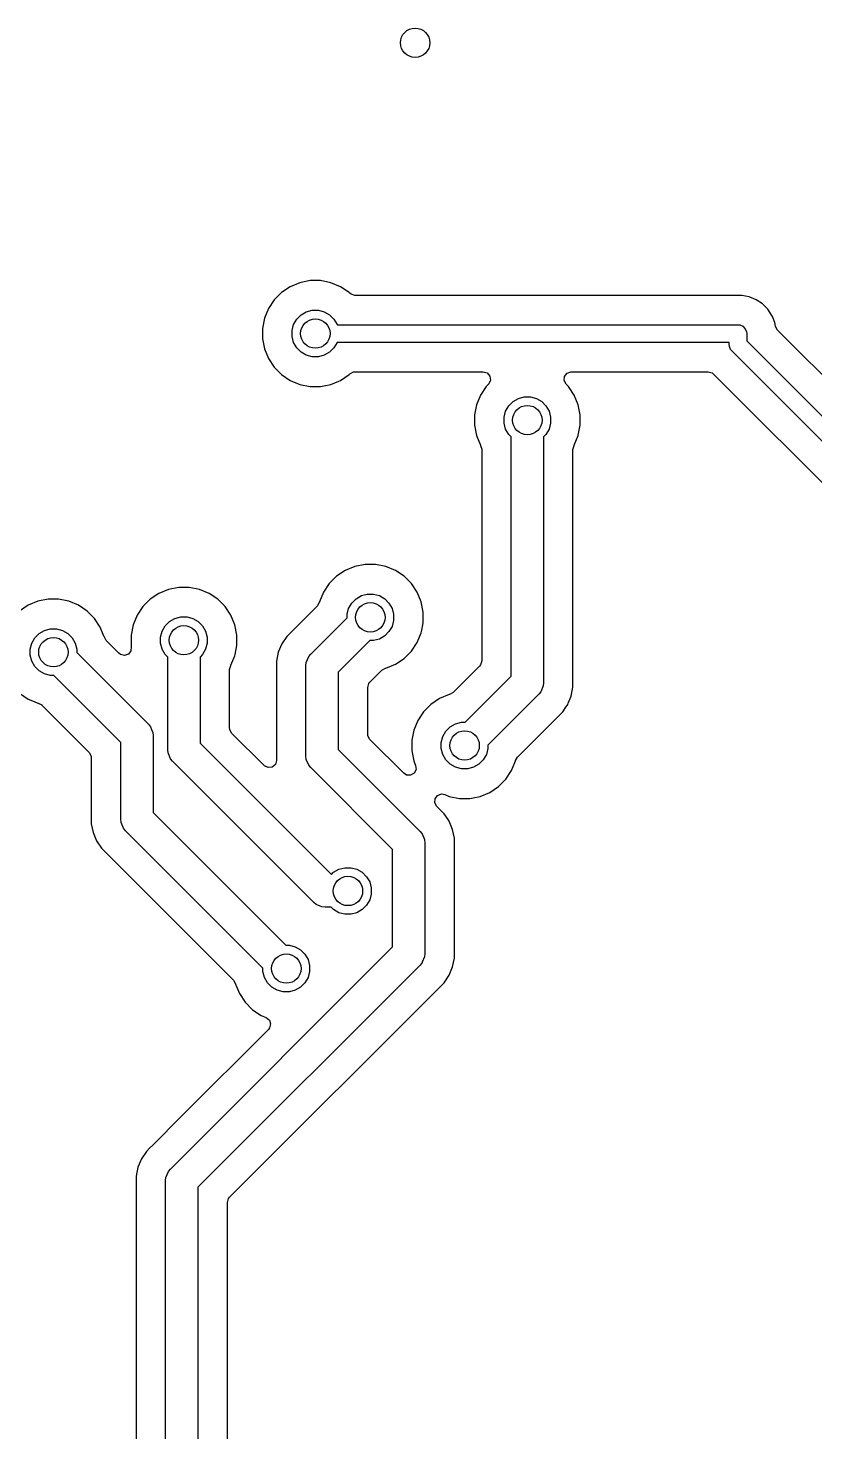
# Model space of a CAD drawing. Extents: x 4.04 to 7.78, y -5.37 to -0.87.
# Drawn here: x 6.001 to 6.528, y -3.521 to -2.58 of the extents above; entities that cross this region are included whole.
import ezdxf

# ---------------------------------------------------------------- set-up
doc = ezdxf.new("R2010")
doc.units = 0
doc.header["$MEASUREMENT"] = 0
doc.layers.add('BLACK', color=7, linetype='CONTINUOUS')

msp = doc.modelspace()

# ---------------------------------------------------------------- linework, layer by layer
at = {"layer": 'BLACK', "linetype": 'CONTINUOUS'}
for p, q in [((6.17636, -2.75343), (6.17055, -2.75731)), ((6.18281, -2.75076), (6.17636, -2.75343)), ((6.17636, -2.75343), (6.17636, -2.75343)), ((6.18966, -2.7494), (6.18281, -2.75076)), ((6.18281, -2.75076), (6.18281, -2.75076)), ((6.19664, -2.7494), (6.18966, -2.7494)), ((6.18966, -2.7494), (6.18966, -2.7494)), ((6.20349, -2.75076), (6.19664, -2.7494)), ((6.19664, -2.7494), (6.19664, -2.7494)), ((6.20994, -2.75343), (6.20349, -2.75076)), ((6.20349, -2.75076), (6.20349, -2.75076)), ((6.21575, -2.75731), (6.20994, -2.75343)), ((6.20994, -2.75343), (6.20994, -2.75343)), ((6.16561, -2.76225), (6.16173, -2.76806)), ((6.17055, -2.75731), (6.16561, -2.76225)), ((6.16561, -2.76225), (6.16561, -2.76225)), ((6.17055, -2.75731), (6.17055, -2.75731)), ((6.21625, -2.75781), (6.21575, -2.75731)), ((6.21575, -2.75731), (6.21575, -2.75731)), ((6.21706, -2.75847), (6.21625, -2.75781)), ((6.2197, -2.75924), (6.21706, -2.75847)), ((6.47874, -2.75924), (6.2197, -2.75924)), ((6.48369, -2.76022), (6.47874, -2.75924)), ((6.47874, -2.75924), (6.47874, -2.75924)), ((6.48835, -2.76215), (6.48369, -2.76022)), ((6.48369, -2.76022), (6.48369, -2.76022)), ((6.48835, -2.76216), (6.48835, -2.76215)), ((6.49255, -2.76496), (6.48835, -2.76216)), ((6.49611, -2.76852), (6.49255, -2.76496)), ((6.49255, -2.76496), (6.49255, -2.76496)), ((6.15906, -2.77451), (6.1577, -2.78136)), ((6.16173, -2.76806), (6.15906, -2.77451)), ((6.15906, -2.77451), (6.15906, -2.77451)), ((6.16173, -2.76806), (6.16173, -2.76806)), ((6.18066, -2.77526), (6.18356, -2.77236)), ((6.18356, -2.77236), (6.18712, -2.7703)), ((6.18712, -2.7703), (6.19109, -2.76924)), ((6.19109, -2.76924), (6.19521, -2.76924)), ((6.19521, -2.76924), (6.19918, -2.7703)), ((6.19918, -2.7703), (6.20274, -2.77236)), ((6.20274, -2.77236), (6.20564, -2.77526)), ((6.49892, -2.77272), (6.49611, -2.76852)), ((6.49611, -2.76852), (6.49611, -2.76852)), ((6.49924, -2.77349), (6.49892, -2.77272)), ((6.49892, -2.77272), (6.49892, -2.77272)), ((6.50085, -2.77738), (6.49924, -2.77349)), ((6.1577, -2.78136), (6.1577, -2.78834)), ((6.17754, -2.78279), (6.1786, -2.77882)), ((6.17754, -2.78691), (6.17754, -2.78279)), ((6.1786, -2.77882), (6.18066, -2.77526)), ((6.20564, -2.77526), (6.2077, -2.77882)), ((6.2077, -2.77882), (6.20773, -2.77894)), ((6.20773, -2.77894), (6.47622, -2.77894)), ((6.47622, -2.77894), (6.47737, -2.77906)), ((6.47737, -2.77906), (6.4795, -2.77994)), ((6.4795, -2.77994), (6.48113, -2.78157)), ((6.48113, -2.78157), (6.48201, -2.7837)), ((6.48201, -2.7837), (6.48213, -2.78485)), ((6.50137, -2.77999), (6.50085, -2.77738)), ((6.50138, -2.78007), (6.50137, -2.77999)), ((6.5027, -2.78248), (6.50138, -2.78007)), ((6.6009, -2.88068), (6.5027, -2.78248)), ((6.1577, -2.78834), (6.15906, -2.79519)), ((6.1786, -2.79088), (6.17754, -2.78691)), ((6.18066, -2.79444), (6.1786, -2.79088)), ((6.2077, -2.79088), (6.20564, -2.79444)), ((6.20773, -2.79076), (6.2077, -2.79088)), ((6.47031, -2.79076), (6.20773, -2.79076)), ((6.47031, -2.79222), (6.47031, -2.79076)), ((6.47043, -2.79337), (6.47031, -2.79222)), ((6.47051, -2.79358), (6.47043, -2.79337)), ((6.47131, -2.7955), (6.47051, -2.79358)), ((6.48213, -2.78485), (6.48213, -2.78977)), ((6.48213, -2.78977), (7.009, -3.31664)), ((6.15906, -2.79519), (6.15906, -2.79519)), ((6.15906, -2.79519), (6.16173, -2.80164)), ((6.16173, -2.80164), (6.16173, -2.80164)), ((6.16173, -2.80164), (6.16561, -2.80745)), ((6.18356, -2.79734), (6.18066, -2.79444)), ((6.18712, -2.7994), (6.18356, -2.79734)), ((6.19109, -2.80046), (6.18712, -2.7994)), ((6.19521, -2.80046), (6.19109, -2.80046)), ((6.19918, -2.7994), (6.19521, -2.80046)), ((6.20274, -2.79734), (6.19918, -2.7994)), ((6.20564, -2.79444), (6.20274, -2.79734)), ((6.47204, -2.7964), (6.47131, -2.7955)), ((7.00064, -3.325), (6.47204, -2.7964)), ((6.16561, -2.80745), (6.16561, -2.80745)), ((6.16561, -2.80745), (6.17055, -2.81239)), ((6.17055, -2.81239), (6.17055, -2.81239)), ((6.17055, -2.81239), (6.17636, -2.81627)), ((6.20994, -2.81627), (6.21575, -2.81239)), ((6.21575, -2.81239), (6.21625, -2.81189)), ((6.21575, -2.81239), (6.21575, -2.81239)), ((6.21625, -2.81189), (6.21866, -2.81057)), ((6.21866, -2.81057), (6.2197, -2.81046)), ((6.2197, -2.81046), (6.30562, -2.81046)), ((6.30562, -2.81046), (6.30825, -2.81124)), ((6.30825, -2.81124), (6.31006, -2.81331)), ((6.36011, -2.81364), (6.36176, -2.81143)), ((6.36176, -2.81143), (6.36434, -2.81047)), ((6.36434, -2.81047), (6.36468, -2.81046)), ((6.36468, -2.81046), (6.45622, -2.81046)), ((6.45622, -2.81046), (6.45886, -2.81124)), ((6.45886, -2.81124), (6.45967, -2.81189)), ((6.45967, -2.81189), (6.93641, -3.28863)), ((6.17636, -2.81627), (6.17636, -2.81627)), ((6.17636, -2.81627), (6.1812, -2.81827)), ((6.1812, -2.81827), (6.18281, -2.81894)), ((6.18281, -2.81894), (6.18281, -2.81894)), ((6.18281, -2.81894), (6.18281, -2.81894)), ((6.18281, -2.81894), (6.18966, -2.8203)), ((6.18966, -2.8203), (6.18966, -2.8203)), ((6.18966, -2.8203), (6.18966, -2.8203)), ((6.18966, -2.8203), (6.19664, -2.8203)), ((6.19664, -2.8203), (6.19892, -2.81985)), ((6.19664, -2.8203), (6.19664, -2.8203)), ((6.19892, -2.81985), (6.20349, -2.81894)), ((6.20349, -2.81894), (6.209, -2.81666)), ((6.20349, -2.81894), (6.20349, -2.81894)), ((6.20349, -2.81894), (6.20349, -2.81894)), ((6.209, -2.81666), (6.20994, -2.81627)), ((6.20994, -2.81627), (6.20994, -2.81627)), ((6.20994, -2.81627), (6.20994, -2.81627)), ((6.30761, -2.82025), (6.30373, -2.82606)), ((6.30907, -2.81879), (6.30761, -2.82025)), ((6.30761, -2.82025), (6.30761, -2.82025)), ((6.30931, -2.81854), (6.30907, -2.81879)), ((6.31045, -2.81604), (6.30931, -2.81854)), ((6.31006, -2.81331), (6.31045, -2.81604)), ((6.35991, -2.81638), (6.36011, -2.81364)), ((6.36123, -2.81879), (6.35991, -2.81638)), ((6.36269, -2.82025), (6.36123, -2.81879)), ((6.36657, -2.82606), (6.36269, -2.82025)), ((6.36269, -2.82025), (6.36269, -2.82025)), ((6.30373, -2.82606), (6.30106, -2.83251)), ((6.30373, -2.82606), (6.30373, -2.82606)), ((6.32266, -2.83326), (6.32556, -2.83036)), ((6.32556, -2.83036), (6.32912, -2.8283)), ((6.32912, -2.8283), (6.33309, -2.82724)), ((6.33309, -2.82724), (6.33721, -2.82724)), ((6.33721, -2.82724), (6.34118, -2.8283)), ((6.34118, -2.8283), (6.34474, -2.83036)), ((6.34474, -2.83036), (6.34764, -2.83326)), ((6.36924, -2.83251), (6.36657, -2.82606)), ((6.36657, -2.82606), (6.36657, -2.82606)), ((6.30106, -2.83251), (6.2997, -2.83936)), ((6.2997, -2.83936), (6.2997, -2.84634)), ((6.30106, -2.83251), (6.30106, -2.83251)), ((6.31954, -2.84079), (6.3206, -2.83682)), ((6.3206, -2.83682), (6.32266, -2.83326)), ((6.34764, -2.83326), (6.3497, -2.83682)), ((6.3497, -2.83682), (6.35076, -2.84079)), ((6.3706, -2.83936), (6.36924, -2.83251)), ((6.36924, -2.83251), (6.36924, -2.83251)), ((6.3706, -2.84634), (6.3706, -2.83936)), ((6.3706, -2.83936), (6.3706, -2.83936)), ((6.2997, -2.84634), (6.30106, -2.85319)), ((6.31954, -2.84491), (6.31954, -2.84079)), ((6.3206, -2.84888), (6.31954, -2.84491)), ((6.32266, -2.85244), (6.3206, -2.84888)), ((6.3497, -2.84888), (6.34764, -2.85244)), ((6.35076, -2.84491), (6.3497, -2.84888)), ((6.35076, -2.84079), (6.35076, -2.84491)), ((6.36927, -2.85303), (6.3706, -2.84634)), ((6.3706, -2.84634), (6.3706, -2.84634)), ((6.30106, -2.85319), (6.30106, -2.85319)), ((6.30106, -2.85319), (6.30373, -2.85964)), ((6.32432, -2.8541), (6.32266, -2.85244)), ((6.32432, -3.01437), (6.32432, -2.8541)), ((6.34764, -2.85244), (6.34598, -2.8541)), ((6.34598, -2.8541), (6.34598, -3.01885)), ((6.36657, -2.85964), (6.36924, -2.85319)), ((6.36924, -2.85319), (6.36927, -2.85303)), ((6.30373, -2.85964), (6.30373, -2.85964)), ((6.30373, -2.85964), (6.3038, -2.85974)), ((6.3038, -2.85974), (6.30381, -2.8598)), ((6.30381, -2.8598), (6.30384, -2.85986)), ((6.30384, -2.85986), (6.30383, -2.85986)), ((6.30383, -2.85986), (6.30462, -2.86236)), ((6.30462, -2.86236), (6.30462, -2.86245)), ((6.30462, -2.86245), (6.30462, -3.00418)), ((6.36568, -2.86245), (6.36646, -2.85981)), ((6.36568, -3.01584), (6.36568, -2.86245)), ((6.36646, -2.85981), (6.3665, -2.85974)), ((6.3665, -2.85974), (6.36651, -2.85974)), ((6.36651, -2.85974), (6.36657, -2.85964)), ((6.21321, -2.94358), (6.2074, -2.94746)), ((6.21966, -2.94091), (6.21321, -2.94358)), ((6.21321, -2.94358), (6.21321, -2.94358)), ((6.22651, -2.93955), (6.21966, -2.94091)), ((6.21966, -2.94091), (6.21966, -2.94091)), ((6.23349, -2.93955), (6.22651, -2.93955)), ((6.22651, -2.93955), (6.22651, -2.93955)), ((6.24034, -2.94091), (6.23349, -2.93955)), ((6.23349, -2.93955), (6.23349, -2.93955)), ((6.24679, -2.94358), (6.24034, -2.94091)), ((6.24034, -2.94091), (6.24034, -2.94091)), ((6.2526, -2.94746), (6.24679, -2.94358)), ((6.24679, -2.94358), (6.24679, -2.94358)), ((6.20246, -2.9524), (6.19858, -2.95821)), ((6.2074, -2.94746), (6.20246, -2.9524)), ((6.20246, -2.9524), (6.20246, -2.9524)), ((6.2074, -2.94746), (6.2074, -2.94746)), ((6.25754, -2.9524), (6.2526, -2.94746)), ((6.2526, -2.94746), (6.2526, -2.94746)), ((6.26142, -2.95821), (6.25754, -2.9524)), ((6.25754, -2.9524), (6.25754, -2.9524)), ((6.01422, -2.96289), (6.00738, -2.96426)), ((6.02121, -2.96289), (6.01422, -2.96289)), ((6.01422, -2.96289), (6.01422, -2.96289)), ((6.02806, -2.96426), (6.02121, -2.96289)), ((6.02121, -2.96289), (6.02121, -2.96289)), ((6.08255, -2.96281), (6.07761, -2.96775)), ((6.08836, -2.95893), (6.08255, -2.96281)), ((6.08255, -2.96281), (6.08255, -2.96281)), ((6.09481, -2.95626), (6.08836, -2.95893)), ((6.08836, -2.95893), (6.08836, -2.95893)), ((6.10166, -2.95489), (6.09481, -2.95626)), ((6.09481, -2.95626), (6.09481, -2.95626)), ((6.10864, -2.95489), (6.10166, -2.95489)), ((6.10166, -2.95489), (6.10166, -2.95489)), ((6.11549, -2.95626), (6.10864, -2.95489)), ((6.10864, -2.95489), (6.10864, -2.95489)), ((6.12194, -2.95893), (6.11549, -2.95626)), ((6.11549, -2.95626), (6.11549, -2.95626)), ((6.12775, -2.96281), (6.12194, -2.95893)), ((6.12194, -2.95893), (6.12194, -2.95893)), ((6.13269, -2.96775), (6.12775, -2.96281)), ((6.12775, -2.96281), (6.12775, -2.96281)), ((6.19858, -2.95821), (6.19591, -2.96466)), ((6.19858, -2.95821), (6.19858, -2.95821)), ((6.21751, -2.96541), (6.22041, -2.96251)), ((6.22041, -2.96251), (6.22397, -2.96045)), ((6.22397, -2.96045), (6.22794, -2.95939)), ((6.22794, -2.95939), (6.23206, -2.95939)), ((6.23206, -2.95939), (6.23603, -2.96045)), ((6.23603, -2.96045), (6.23959, -2.96251)), ((6.23959, -2.96251), (6.24249, -2.96541)), ((6.26409, -2.96466), (6.26142, -2.95821)), ((6.26142, -2.95821), (6.26142, -2.95821)), ((6.00092, -2.96693), (5.99512, -2.97081)), ((6.00738, -2.96426), (6.00092, -2.96693)), ((6.00092, -2.96693), (6.00092, -2.96693)), ((6.00738, -2.96426), (6.00738, -2.96426)), ((6.03451, -2.96693), (6.02806, -2.96426)), ((6.02806, -2.96426), (6.02806, -2.96426)), ((6.04032, -2.97081), (6.03451, -2.96693)), ((6.03451, -2.96693), (6.03451, -2.96693)), ((6.04525, -2.97575), (6.04032, -2.97081)), ((6.04032, -2.97081), (6.04032, -2.97081)), ((6.07761, -2.96775), (6.07373, -2.97355)), ((6.07761, -2.96775), (6.07761, -2.96775)), ((6.13657, -2.97355), (6.13269, -2.96775)), ((6.13269, -2.96775), (6.13269, -2.96775)), ((6.19031, -2.97151), (6.17825, -2.98357)), ((6.19455, -2.96727), (6.19031, -2.97151)), ((6.19461, -2.96721), (6.19455, -2.96727)), ((6.19583, -2.96488), (6.19461, -2.96721)), ((6.19584, -2.96489), (6.19583, -2.96488)), ((6.19586, -2.96482), (6.19584, -2.96489)), ((6.19589, -2.96477), (6.19586, -2.96482)), ((6.19591, -2.96466), (6.19589, -2.96477)), ((6.19591, -2.96466), (6.19591, -2.96466)), ((6.21439, -2.97294), (6.21545, -2.96897)), ((6.21545, -2.96897), (6.21751, -2.96541)), ((6.24249, -2.96541), (6.24455, -2.96897)), ((6.24455, -2.96897), (6.24561, -2.97294)), ((6.26545, -2.97151), (6.26409, -2.96466)), ((6.26409, -2.96466), (6.26409, -2.96466)), ((6.26545, -2.97849), (6.26545, -2.97151)), ((6.26545, -2.97151), (6.26545, -2.97151)), ((6.26545, -2.97151), (6.26545, -2.97151)), ((6.04913, -2.98155), (6.04525, -2.97575)), ((6.04525, -2.97575), (6.04525, -2.97575)), ((6.05003, -2.98371), (6.04913, -2.98155)), ((6.04913, -2.98155), (6.04913, -2.98155)), ((6.07106, -2.98001), (6.0697, -2.98685)), ((6.07373, -2.97355), (6.07106, -2.98001)), ((6.07106, -2.98001), (6.07106, -2.98001)), ((6.07373, -2.97355), (6.07373, -2.97355)), ((6.0906, -2.98432), (6.09266, -2.98076)), ((6.09266, -2.98076), (6.09556, -2.97785)), ((6.09556, -2.97785), (6.09912, -2.9758)), ((6.09912, -2.9758), (6.10309, -2.97473)), ((6.10309, -2.97473), (6.10721, -2.97473)), ((6.10721, -2.97473), (6.11118, -2.9758)), ((6.11118, -2.9758), (6.11474, -2.97785)), ((6.11474, -2.97785), (6.11764, -2.98076)), ((6.11764, -2.98076), (6.1197, -2.98432)), ((6.13924, -2.98001), (6.13657, -2.97355)), ((6.13657, -2.97355), (6.13657, -2.97355)), ((6.1406, -2.98685), (6.13924, -2.98001)), ((6.13924, -2.98001), (6.13924, -2.98001)), ((6.19006, -2.99963), (6.21439, -2.9753)), ((6.21439, -2.9753), (6.21439, -2.97294)), ((6.24455, -2.98103), (6.24249, -2.98459)), ((6.24561, -2.97706), (6.24455, -2.98103)), ((6.24561, -2.97294), (6.24561, -2.97706)), ((6.26444, -2.98357), (6.26515, -2.98001)), ((6.26515, -2.98001), (6.26545, -2.97849)), ((6.00317, -2.99232), (6.00522, -2.98876)), ((6.00522, -2.98876), (6.00813, -2.98585)), ((6.00813, -2.98585), (6.01169, -2.9838)), ((6.01169, -2.9838), (6.01566, -2.98273)), ((6.01566, -2.98273), (6.01977, -2.98273)), ((6.01977, -2.98273), (6.02374, -2.9838)), ((6.02374, -2.9838), (6.0273, -2.98585)), ((6.0273, -2.98585), (6.03021, -2.98876)), ((6.03021, -2.98876), (6.03227, -2.99232)), ((6.05181, -2.98801), (6.05003, -2.98371)), ((6.05183, -2.98812), (6.05181, -2.98801)), ((6.05181, -2.98801), (6.05181, -2.98801)), ((6.05181, -2.98801), (6.05181, -2.98801)), ((6.05185, -2.9882), (6.05183, -2.98812)), ((6.05317, -2.99062), (6.05185, -2.9882)), ((6.06162, -2.99907), (6.05317, -2.99062)), ((6.0697, -2.98685), (6.0697, -2.99384)), ((6.08954, -2.98829), (6.0906, -2.98432)), ((6.08954, -2.9924), (6.08954, -2.98829)), ((6.1197, -2.98432), (6.12076, -2.98829)), ((6.12076, -2.98829), (6.12076, -2.9924)), ((6.1406, -2.99384), (6.1406, -2.98685)), ((6.1406, -2.98685), (6.1406, -2.98685)), ((6.174, -2.98782), (6.17066, -2.99282)), ((6.17648, -2.98534), (6.174, -2.98782)), ((6.17825, -2.98357), (6.17648, -2.98534)), ((6.2297, -2.99061), (6.20854, -3.01177)), ((6.23206, -2.99061), (6.2297, -2.99061)), ((6.23603, -2.98955), (6.23206, -2.99061)), ((6.23959, -2.98749), (6.23603, -2.98955)), ((6.24249, -2.98459), (6.23959, -2.98749)), ((6.26142, -2.99179), (6.26409, -2.98534)), ((6.26409, -2.98534), (6.26444, -2.98357)), ((6.0021, -2.99629), (6.00317, -2.99232)), ((6.0021, -3.0004), (6.0021, -2.99629)), ((6.00317, -3.00437), (6.0021, -3.0004)), ((6.03227, -2.99232), (6.03333, -2.99629)), ((6.03333, -2.99629), (6.03333, -2.99865)), ((6.03333, -2.99865), (6.08131, -3.04663)), ((6.06266, -2.99986), (6.06162, -2.99907)), ((6.06534, -3.0005), (6.06266, -2.99986)), ((6.06793, -2.99958), (6.06534, -3.0005)), ((6.06962, -2.99741), (6.06793, -2.99958)), ((6.06986, -2.99467), (6.06962, -2.99741)), ((6.0697, -2.99384), (6.06986, -2.99467)), ((6.0906, -2.99637), (6.08954, -2.9924)), ((6.09266, -2.99993), (6.0906, -2.99637)), ((6.09432, -3.0016), (6.09266, -2.99993)), ((6.11764, -2.99993), (6.11598, -3.0016)), ((6.1197, -2.99637), (6.11764, -2.99993)), ((6.12076, -2.9924), (6.1197, -2.99637)), ((6.13924, -3.00069), (6.1394, -2.99986)), ((6.1394, -2.99986), (6.1406, -2.99384)), ((6.1406, -2.99384), (6.1406, -2.99384)), ((6.16836, -2.99838), (6.16719, -3.00428)), ((6.17066, -2.99282), (6.16836, -2.99838)), ((6.16836, -2.99838), (6.16836, -2.99838)), ((6.17066, -2.99282), (6.17066, -2.99282)), ((6.18871, -3.00127), (6.19006, -2.99963)), ((6.2526, -3.00254), (6.25754, -2.9976)), ((6.25754, -2.9976), (6.26142, -2.99179)), ((6.00522, -3.00793), (6.00317, -3.00437)), ((6.00813, -3.01084), (6.00522, -3.00793)), ((6.09432, -3.06378), (6.09432, -3.0016)), ((6.11598, -3.0016), (6.11598, -3.05929)), ((6.13568, -3.00995), (6.13646, -3.00731)), ((6.13568, -3.04911), (6.13568, -3.00995)), ((6.13646, -3.00731), (6.1365, -3.00723)), ((6.1365, -3.00723), (6.13651, -3.00723)), ((6.13651, -3.00723), (6.13657, -3.00714)), ((6.13657, -3.00714), (6.13924, -3.00069)), ((6.16719, -3.00428), (6.16719, -3.07085)), ((6.18689, -3.00728), (6.1871, -3.00517)), ((6.18689, -3.06805), (6.18689, -3.00728)), ((6.1871, -3.00517), (6.18871, -3.00127)), ((6.23773, -3.01045), (6.24014, -3.00913)), ((6.24014, -3.00913), (6.24023, -3.00911)), ((6.24023, -3.00911), (6.24034, -3.00909)), ((6.24034, -3.00909), (6.24679, -3.00642)), ((6.24679, -3.00642), (6.2526, -3.00254)), ((6.30319, -3.00763), (6.28542, -3.0254)), ((6.30384, -3.00682), (6.30319, -3.00763)), ((6.30462, -3.00418), (6.30384, -3.00682)), ((6.01169, -3.0129), (6.00813, -3.01084)), ((6.01566, -3.01396), (6.01169, -3.0129)), ((6.01802, -3.01396), (6.01566, -3.01396)), ((6.06283, -3.05877), (6.01802, -3.01396)), ((6.20854, -3.01177), (6.20854, -3.06356)), ((6.22825, -3.02195), (6.22902, -3.01931)), ((6.22902, -3.01931), (6.22968, -3.0185)), ((6.22968, -3.0185), (6.23304, -3.01514)), ((6.23304, -3.01514), (6.23773, -3.01045)), ((6.29345, -3.04524), (6.32432, -3.01437)), ((6.34598, -3.01885), (6.34577, -3.02096)), ((6.36568, -3.02186), (6.36568, -3.01584)), ((5.99512, -3.02588), (6.00092, -3.02976)), ((6.22825, -3.05338), (6.22825, -3.02195)), ((6.28281, -3.02676), (6.27636, -3.02943)), ((6.28292, -3.02674), (6.28281, -3.02676)), ((6.28281, -3.02676), (6.28281, -3.02676)), ((6.28301, -3.02672), (6.28292, -3.02674)), ((6.28542, -3.0254), (6.28301, -3.02672)), ((6.34281, -3.02651), (6.30876, -3.06055)), ((6.34415, -3.02487), (6.34281, -3.02651)), ((6.34577, -3.02096), (6.34415, -3.02487)), ((6.36254, -3.03252), (6.36451, -3.02776)), ((6.36451, -3.02776), (6.36568, -3.02186)), ((6.00092, -3.02976), (6.00092, -3.02976)), ((6.00092, -3.02976), (6.00479, -3.03137)), ((6.00479, -3.03137), (6.00738, -3.03244)), ((6.00738, -3.03244), (6.00738, -3.03244)), ((6.00738, -3.03244), (6.00738, -3.03244)), ((6.00738, -3.03244), (6.00749, -3.03246)), ((6.00749, -3.03246), (6.00754, -3.03249)), ((6.00754, -3.03249), (6.0076, -3.03251)), ((6.0076, -3.03251), (6.0076, -3.03252)), ((6.0076, -3.03252), (6.00992, -3.03373)), ((6.00992, -3.03373), (6.00999, -3.0338)), ((6.00999, -3.0338), (6.04169, -3.0655)), ((6.26561, -3.03825), (6.26173, -3.04406)), ((6.27055, -3.03331), (6.26561, -3.03825)), ((6.26561, -3.03825), (6.26561, -3.03825)), ((6.27636, -3.02943), (6.27055, -3.03331)), ((6.27055, -3.03331), (6.27055, -3.03331)), ((6.27636, -3.02943), (6.27636, -3.02943)), ((6.35886, -3.03831), (6.36055, -3.0358)), ((6.36055, -3.0358), (6.36221, -3.03331)), ((6.36221, -3.03331), (6.36254, -3.03252)), ((6.08131, -3.04663), (6.08266, -3.04827)), ((6.26173, -3.04406), (6.25906, -3.05051)), ((6.26173, -3.04406), (6.26173, -3.04406)), ((6.28356, -3.04836), (6.28712, -3.0463)), ((6.28712, -3.0463), (6.29109, -3.04524)), ((6.29109, -3.04524), (6.29345, -3.04524)), ((6.3286, -3.06858), (6.35886, -3.03831)), ((6.08266, -3.04827), (6.08343, -3.05015)), ((6.08343, -3.05015), (6.08427, -3.05217)), ((6.08427, -3.05217), (6.08448, -3.05428)), ((6.08448, -3.05428), (6.08448, -3.1058)), ((6.13579, -3.05015), (6.13568, -3.04911)), ((6.13711, -3.05256), (6.13579, -3.05015)), ((6.15885, -3.0743), (6.13711, -3.05256)), ((6.22836, -3.05442), (6.22825, -3.05338)), ((6.22968, -3.05683), (6.22836, -3.05442)), ((6.25233, -3.07948), (6.22968, -3.05683)), ((6.25906, -3.05051), (6.2577, -3.05736)), ((6.25906, -3.05051), (6.25906, -3.05051)), ((6.27754, -3.05879), (6.2786, -3.05482)), ((6.2786, -3.05482), (6.28066, -3.05126)), ((6.28066, -3.05126), (6.28356, -3.04836)), ((6.04169, -3.0655), (6.04301, -3.06791)), ((6.06283, -3.11028), (6.06283, -3.05877)), ((6.09453, -3.06589), (6.09432, -3.06378)), ((6.09615, -3.06979), (6.09453, -3.06589)), ((6.11598, -3.05929), (6.20397, -3.14729)), ((6.20854, -3.06356), (6.26337, -3.11839)), ((6.2577, -3.05736), (6.2577, -3.06434)), ((6.2577, -3.06434), (6.25906, -3.07119)), ((6.27754, -3.06291), (6.27754, -3.05879)), ((6.2786, -3.06688), (6.27754, -3.06291)), ((6.30876, -3.06291), (6.3077, -3.06688)), ((6.30876, -3.06055), (6.30876, -3.06291)), ((6.04301, -3.06791), (6.04312, -3.06895)), ((6.04312, -3.06895), (6.04312, -3.11329)), ((6.09749, -3.07144), (6.09615, -3.06979)), ((6.19206, -3.166), (6.09749, -3.07144)), ((6.15911, -3.07454), (6.15885, -3.0743)), ((6.16161, -3.07568), (6.15911, -3.07454)), ((6.16433, -3.07529), (6.16161, -3.07568)), ((6.16641, -3.07349), (6.16433, -3.07529)), ((6.16719, -3.07085), (6.16641, -3.07349)), ((6.1871, -3.07016), (6.18689, -3.06805)), ((6.18871, -3.07406), (6.1871, -3.07016)), ((6.19006, -3.0757), (6.18871, -3.07406)), ((6.24489, -3.13053), (6.19006, -3.0757)), ((6.25906, -3.07119), (6.25906, -3.07119)), ((6.25906, -3.07119), (6.25906, -3.07119)), ((6.25906, -3.07119), (6.25936, -3.07192)), ((6.25936, -3.07192), (6.26029, -3.07416)), ((6.26029, -3.07416), (6.26058, -3.07689)), ((6.28066, -3.07044), (6.2786, -3.06688)), ((6.28356, -3.07334), (6.28066, -3.07044)), ((6.28712, -3.0754), (6.28356, -3.07334)), ((6.29109, -3.07646), (6.28712, -3.0754)), ((6.29918, -3.0754), (6.29521, -3.07646)), ((6.30274, -3.07334), (6.29918, -3.0754)), ((6.30564, -3.07044), (6.30274, -3.07334)), ((6.3077, -3.06688), (6.30564, -3.07044)), ((6.32457, -3.07764), (6.32676, -3.07235)), ((6.32676, -3.07235), (6.32724, -3.07119)), ((6.32724, -3.07119), (6.32726, -3.07108)), ((6.32724, -3.07119), (6.32724, -3.07119)), ((6.32724, -3.07119), (6.32724, -3.07119)), ((6.32726, -3.07108), (6.32729, -3.07103)), ((6.32729, -3.07103), (6.32731, -3.07096)), ((6.32731, -3.07096), (6.32732, -3.07097)), ((6.32732, -3.07097), (6.32854, -3.06864)), ((6.32854, -3.06864), (6.3286, -3.06858)), ((6.25424, -3.08066), (6.25233, -3.07948)), ((6.25699, -3.08076), (6.25424, -3.08066)), ((6.25935, -3.07935), (6.25699, -3.08076)), ((6.26058, -3.07689), (6.25935, -3.07935)), ((6.29521, -3.07646), (6.29109, -3.07646)), ((6.31575, -3.08839), (6.32069, -3.08345)), ((6.32069, -3.08345), (6.32457, -3.07764)), ((6.2734, -3.09652), (6.27505, -3.09431)), ((6.27505, -3.09431), (6.27763, -3.09335)), ((6.27763, -3.09335), (6.27984, -3.09371)), ((6.27984, -3.09371), (6.28281, -3.09494)), ((6.30349, -3.09494), (6.30994, -3.09227)), ((6.30994, -3.09227), (6.31575, -3.08839)), ((6.2732, -3.09926), (6.2734, -3.09652)), ((6.27452, -3.10167), (6.2732, -3.09926)), ((6.27943, -3.10658), (6.27452, -3.10167)), ((6.28281, -3.09494), (6.28281, -3.09494)), ((6.28281, -3.09494), (6.28281, -3.09494)), ((6.28281, -3.09494), (6.28966, -3.0963)), ((6.28966, -3.0963), (6.28966, -3.0963)), ((6.28966, -3.0963), (6.28966, -3.0963)), ((6.28966, -3.0963), (6.29664, -3.0963)), ((6.29664, -3.0963), (6.29892, -3.09585)), ((6.29664, -3.0963), (6.29664, -3.0963)), ((6.29892, -3.09585), (6.30349, -3.09494)), ((6.30349, -3.09494), (6.30349, -3.09494)), ((6.30349, -3.09494), (6.30349, -3.09494)), ((6.04312, -3.11329), (6.0443, -3.11919)), ((6.06303, -3.1124), (6.06283, -3.11028)), ((6.06465, -3.1163), (6.06303, -3.1124)), ((6.08448, -3.1058), (6.17341, -3.19473)), ((6.28206, -3.11052), (6.27943, -3.10658)), ((6.27943, -3.10658), (6.27943, -3.10658)), ((6.28277, -3.11159), (6.28206, -3.11052)), ((6.28507, -3.11714), (6.28277, -3.11159)), ((6.0443, -3.11919), (6.0443, -3.11919)), ((6.0443, -3.11919), (6.0466, -3.12475)), ((6.066, -3.11794), (6.06465, -3.1163)), ((6.1581, -3.21004), (6.066, -3.11794)), ((6.26337, -3.11839), (6.26472, -3.12003)), ((6.26472, -3.12003), (6.26634, -3.12394)), ((6.28625, -3.12304), (6.28507, -3.11714)), ((6.0466, -3.12475), (6.0466, -3.12475)), ((6.0466, -3.12475), (6.04994, -3.12975)), ((6.04994, -3.12975), (6.04994, -3.12975)), ((6.04994, -3.12975), (6.13827, -3.21808)), ((6.24489, -3.19586), (6.24489, -3.13053)), ((6.26634, -3.12394), (6.26654, -3.12605)), ((6.26654, -3.12605), (6.26654, -3.20035)), ((6.28625, -3.19734), (6.28625, -3.12304)), ((6.20397, -3.14729), (6.20541, -3.14585)), ((6.20541, -3.14585), (6.20897, -3.1438)), ((6.20897, -3.1438), (6.21294, -3.14273)), ((6.21294, -3.14273), (6.21706, -3.14273)), ((6.21706, -3.14273), (6.22103, -3.1438)), ((6.22103, -3.1438), (6.22459, -3.14585)), ((6.22459, -3.14585), (6.22749, -3.14876)), ((6.22749, -3.14876), (6.22955, -3.15232)), ((6.22955, -3.15232), (6.23061, -3.15629)), ((6.23061, -3.1604), (6.22955, -3.16437)), ((6.23061, -3.15629), (6.23061, -3.1604)), ((6.1937, -3.16735), (6.19206, -3.166)), ((6.1976, -3.16897), (6.1937, -3.16735)), ((6.19972, -3.16917), (6.1976, -3.16897)), ((6.20375, -3.16917), (6.19972, -3.16917)), ((6.20541, -3.17084), (6.20375, -3.16917)), ((6.22749, -3.16793), (6.22459, -3.17084)), ((6.22955, -3.16437), (6.22749, -3.16793)), ((6.20897, -3.1729), (6.20541, -3.17084)), ((6.21294, -3.17396), (6.20897, -3.1729)), ((6.21706, -3.17396), (6.21294, -3.17396)), ((6.22103, -3.1729), (6.21706, -3.17396)), ((6.22459, -3.17084), (6.22103, -3.1729)), ((6.09606, -3.34469), (6.24489, -3.19586)), ((6.17341, -3.19473), (6.17577, -3.19473)), ((6.17577, -3.19473), (6.17974, -3.1958)), ((6.17974, -3.1958), (6.1833, -3.19785)), ((6.1833, -3.19785), (6.18621, -3.20076)), ((6.28625, -3.20335), (6.28625, -3.19734)), ((6.18621, -3.20076), (6.18827, -3.20432)), ((6.18827, -3.20432), (6.18933, -3.20829)), ((6.26472, -3.20636), (6.26337, -3.208)), ((6.2648, -3.20616), (6.26472, -3.20636)), ((6.26634, -3.20246), (6.2648, -3.20616)), ((6.26654, -3.20035), (6.26634, -3.20246)), ((6.28507, -3.20925), (6.28625, -3.20335)), ((6.26337, -3.208), (6.11454, -3.35683)), ((6.1581, -3.2124), (6.1581, -3.21004)), ((6.15917, -3.21637), (6.1581, -3.2124)), ((6.16122, -3.21993), (6.15917, -3.21637)), ((6.18827, -3.21637), (6.18621, -3.21993)), ((6.18933, -3.2124), (6.18827, -3.21637)), ((6.18933, -3.20829), (6.18933, -3.2124)), ((6.27943, -3.21981), (6.28277, -3.21481)), ((6.28277, -3.21481), (6.28507, -3.20925)), ((6.13568, -3.36356), (6.27943, -3.21981)), ((6.13827, -3.21808), (6.13959, -3.22049)), ((6.13959, -3.22049), (6.1396, -3.22058)), ((6.1396, -3.22058), (6.13963, -3.22069)), ((6.13963, -3.22069), (6.13963, -3.22069)), ((6.13963, -3.22069), (6.1423, -3.22714)), ((6.16413, -3.22284), (6.16122, -3.21993)), ((6.16769, -3.2249), (6.16413, -3.22284)), ((6.17166, -3.22596), (6.16769, -3.2249)), ((6.17577, -3.22596), (6.17166, -3.22596)), ((6.17974, -3.2249), (6.17577, -3.22596)), ((6.1833, -3.22284), (6.17974, -3.2249)), ((6.18621, -3.21993), (6.1833, -3.22284)), ((6.27943, -3.21981), (6.27943, -3.21981)), ((6.1423, -3.22714), (6.1423, -3.22714)), ((6.1423, -3.22714), (6.14618, -3.23295)), ((6.14618, -3.23295), (6.14618, -3.23295)), ((6.14618, -3.23295), (6.15112, -3.23788)), ((6.15112, -3.23788), (6.15112, -3.23788)), ((6.15112, -3.23788), (6.15692, -3.24176)), ((6.15692, -3.24176), (6.15692, -3.24176)), ((6.15692, -3.24176), (6.16021, -3.24313)), ((6.16021, -3.24313), (6.16235, -3.24485)), ((6.16235, -3.24485), (6.16322, -3.24746)), ((6.1618, -3.25109), (6.10355, -3.30933)), ((6.16254, -3.25013), (6.1618, -3.25109)), ((6.16322, -3.24746), (6.16254, -3.25013)), ((6.10355, -3.30933), (6.08425, -3.32863)), ((6.08425, -3.32863), (6.08213, -3.33076)), ((6.07666, -3.33788), (6.07436, -3.34344)), ((6.08, -3.33288), (6.07666, -3.33788)), ((6.07666, -3.33788), (6.07666, -3.33788)), ((6.08213, -3.33076), (6.08, -3.33288)), ((6.07436, -3.34344), (6.07319, -3.34934)), ((6.07436, -3.34344), (6.07436, -3.34344)), ((6.0931, -3.35023), (6.09471, -3.34633)), ((6.09471, -3.34633), (6.09606, -3.34469)), ((6.07319, -3.34934), (6.07319, -4.35688)), ((6.09289, -3.35235), (6.0931, -3.35023)), ((6.09289, -4.36706), (6.09289, -3.35235)), ((6.11454, -3.35683), (6.11454, -4.37155)), ((6.13425, -3.36702), (6.13502, -3.36438)), ((6.13425, -3.54997), (6.13425, -3.36702)), ((6.13502, -3.36438), (6.13568, -3.36356))]:
    msp.add_line(p, q, dxfattribs=at)
at = {"layer": 'BLACK'}
for centre in [(6.26, -2.59), (6.19315, -2.78485), (6.33515, -2.84285), (6.23, -2.975), (6.10515, -2.99035), (6.01772, -2.99835), (6.29315, -3.06085), (6.215, -3.15835), (6.17372, -3.21035)]:
    msp.add_circle(centre, 0.00984, dxfattribs=at)

doc.saveas('drawing.dxf')
